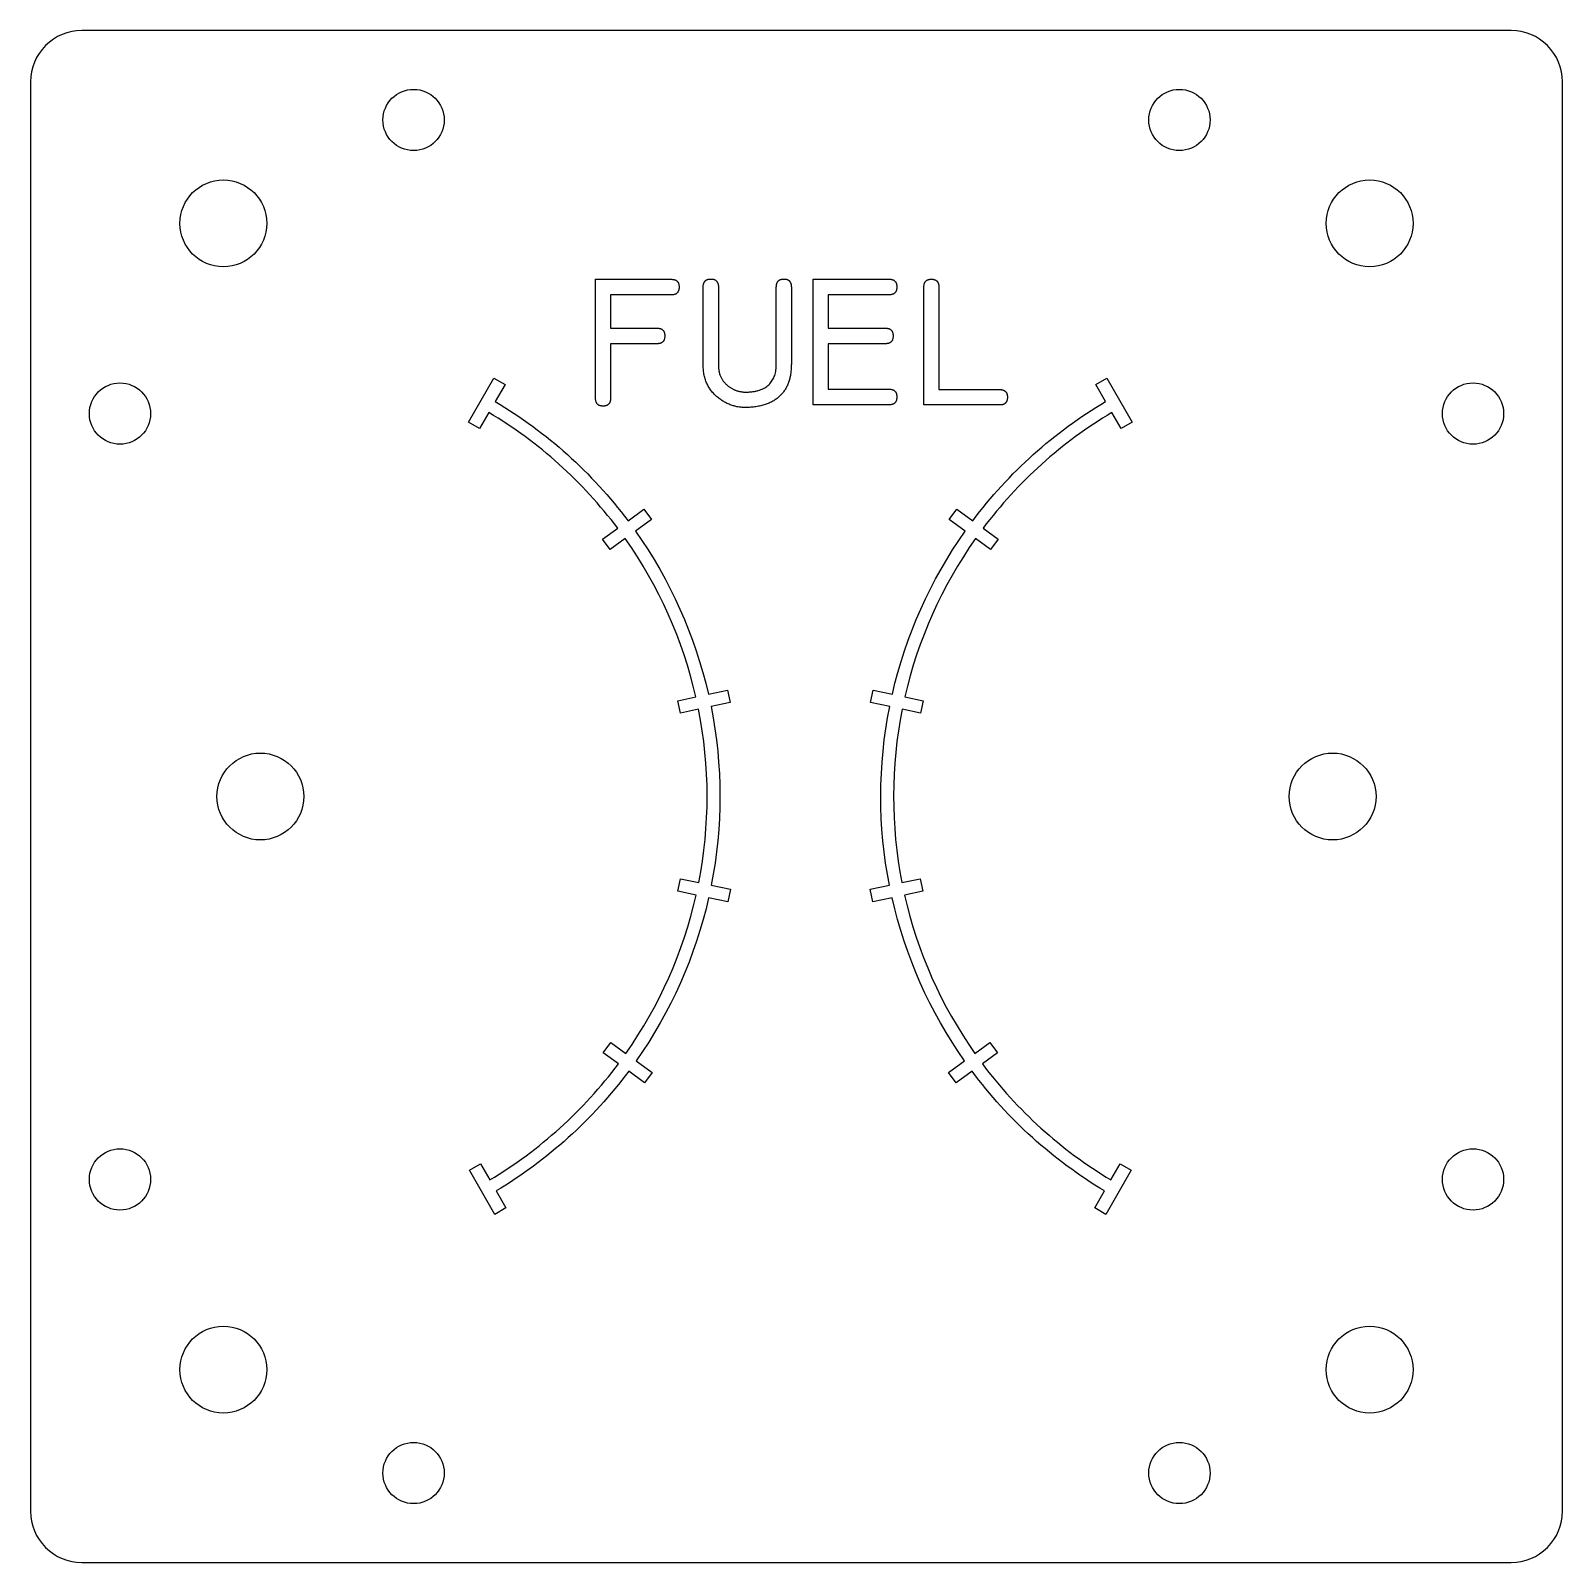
# Model space of a CAD drawing. Header units: millimetres. Extents: x -30 to 30, y -30 to 30.
import ezdxf

# ---------------------------------------------------------------- set-up
doc = ezdxf.new("R2010")
doc.units = ezdxf.units.MM

msp = doc.modelspace()

# ---------------------------------------------------------------- linework, layer by layer
for p, q in [((-3.655, 16.899), (-3.655, 19.959)), ((-3.059, 19.959), (-3.059, 16.899)), ((-0.79, 16.941), (-0.79, 19.959)), ((-0.202, 19.959), (-0.202, 16.941))]:
    msp.add_line(p, q)
for points in [[(-30, 28), (-30, -28, 0.414214), (-28, -30), (28, -30, 0.414214), (30, -28), (30, 28, 0.414214), (28, 30), (-28, 30, 0.414214)], [(-12.015, -15.018, 0.097888), (-6.977, -10.47), (-7.567, -10.041), (-7.273, -9.637), (-6.684, -10.065, 0.097888), (-3.931, -3.861), (-4.644, -3.71), (-4.54, -3.22), (-3.828, -3.372, 0.097888), (-3.836, 3.415), (-4.549, 3.264), (-4.653, 3.753), (-3.941, 3.904, 0.097888), (-6.709, 10.101), (-7.299, 9.673), (-7.593, 10.077), (-7.004, 10.505, 0.097888), (-12.053, 15.04), (-12.418, 14.409), (-12.851, 14.659), (-11.851, 16.391), (-11.418, 16.141), (-11.803, 15.473, -0.098088), (-6.599, 10.799), (-5.975, 11.253), (-5.681, 10.848), (-6.305, 10.395, -0.098088), (-3.452, 4.008), (-2.697, 4.169), (-2.593, 3.679), (-3.347, 3.519, -0.098088), (-3.339, -3.476), (-2.584, -3.636), (-2.688, -4.125), (-3.442, -3.965, -0.098088), (-6.279, -10.359), (-5.655, -10.812), (-5.949, -11.217), (-6.573, -10.764, -0.098088), (-11.765, -15.451), (-11.38, -16.119), (-11.813, -16.369), (-12.813, -14.637), (-12.38, -14.387)], [(13.115, -14.637), (12.115, -16.369), (11.682, -16.119), (12.068, -15.451, -0.098088), (6.875, -10.764), (6.252, -11.217), (5.958, -10.812), (6.582, -10.359, -0.098088), (3.745, -3.965), (2.991, -4.125), (2.887, -3.636), (3.641, -3.476, -0.098088), (3.65, 3.519), (2.896, 3.679), (3, 4.169), (3.754, 4.008, -0.098088), (6.607, 10.395), (5.984, 10.848), (6.278, 11.253), (6.902, 10.799, -0.098088), (12.106, 15.473), (11.72, 16.141), (12.153, 16.391), (13.153, 14.659), (12.72, 14.409), (12.356, 15.04, 0.097888), (7.306, 10.505), (7.896, 10.077), (7.602, 9.673), (7.012, 10.101, 0.097888), (4.244, 3.904), (4.956, 3.753), (4.852, 3.264), (4.139, 3.415, 0.097888), (4.13, -3.372), (4.843, -3.22), (4.947, -3.71), (4.234, -3.861, 0.097888), (6.987, -10.065), (7.576, -9.637), (7.87, -10.041), (7.28, -10.47, 0.097888), (12.318, -15.018), (12.682, -14.387)]]:
    msp.add_lwpolyline(points, format="xyb", close=True)
for points in [[(-7.871, 15.604), (-7.871, 20.259), (-4.899, 20.259)], [(3.63, 15.343), (0.658, 15.343), (0.658, 20.263), (3.63, 20.263)], [(7.962, 15.336), (4.99, 15.336), (4.99, 19.952)], [(5.577, 19.952), (5.577, 15.939), (7.962, 15.939)], [(-4.899, 19.648), (-7.284, 19.648), (-7.284, 18.346), (-5.46, 18.346)], [(3.63, 19.652), (1.245, 19.652), (1.245, 18.346), (3.484, 18.346)], [(-5.46, 17.736), (-7.284, 17.736), (-7.284, 15.604)], [(3.484, 17.736), (1.245, 17.736), (1.245, 15.954), (3.63, 15.954)]]:
    msp.add_lwpolyline(points)
for centre, radius in [((-15, 26.5), 1.2), ((15, 26.5), 1.2), ((-22.451, 22.451), 1.7), ((22.451, 22.451), 1.7), ((-26.5, 15), 1.2), ((26.5, 15), 1.2), ((-21, 0), 1.7), ((21, 0), 1.7), ((-26.5, -15), 1.2), ((26.5, -15), 1.2), ((-22.451, -22.451), 1.7), ((22.451, -22.451), 1.7), ((-15, -26.5), 1.2), ((15, -26.5), 1.2)]:
    msp.add_circle(centre, radius)
for points in [[(-4.899, 20.259), (-4.599, 20.259), (-4.599, 19.955)], [(-4.599, 19.955), (-4.599, 19.648), (-4.899, 19.648)], [(-3.655, 19.959), (-3.655, 20.27), (-3.355, 20.27)], [(-3.355, 20.27), (-3.059, 20.27), (-3.059, 19.959)], [(-0.79, 19.959), (-0.79, 20.27), (-0.494, 20.27)], [(-0.494, 20.27), (-0.202, 20.27), (-0.202, 19.959)], [(3.63, 20.263), (3.93, 20.263), (3.93, 19.959)], [(3.93, 19.959), (3.93, 19.652), (3.63, 19.652)], [(4.99, 19.952), (4.99, 20.263), (5.285, 20.263)], [(5.285, 20.263), (5.577, 20.263), (5.577, 19.952)], [(-5.46, 18.346), (-5.16, 18.346), (-5.16, 18.043)], [(-5.16, 18.043), (-5.16, 17.736), (-5.46, 17.736)], [(3.484, 18.346), (3.784, 18.346), (3.784, 18.043)], [(3.784, 18.043), (3.784, 17.736), (3.484, 17.736)], [(-3.059, 15.612), (-3.655, 16.085), (-3.655, 16.899)], [(-3.059, 16.899), (-3.059, 16.373), (-2.675, 16.077)], [(-1.881, 15.843), (-0.79, 15.908), (-0.79, 16.941)], [(-0.202, 16.941), (-0.202, 15.363), (-1.838, 15.24)], [(-7.576, 15.293), (-7.871, 15.293), (-7.871, 15.604)], [(-7.284, 15.604), (-7.284, 15.293), (-7.576, 15.293)], [(-1.838, 15.24), (-2.522, 15.19), (-3.059, 15.612)], [(-2.675, 16.077), (-2.334, 15.812), (-1.881, 15.843)], [(3.63, 15.954), (3.93, 15.954), (3.93, 15.651)], [(3.93, 15.651), (3.93, 15.343), (3.63, 15.343)], [(7.962, 15.939), (8.262, 15.939), (8.262, 15.639)], [(8.262, 15.639), (8.262, 15.336), (7.962, 15.336)]]:
    msp.add_open_spline(points, degree=2)

doc.saveas('drawing.dxf')
